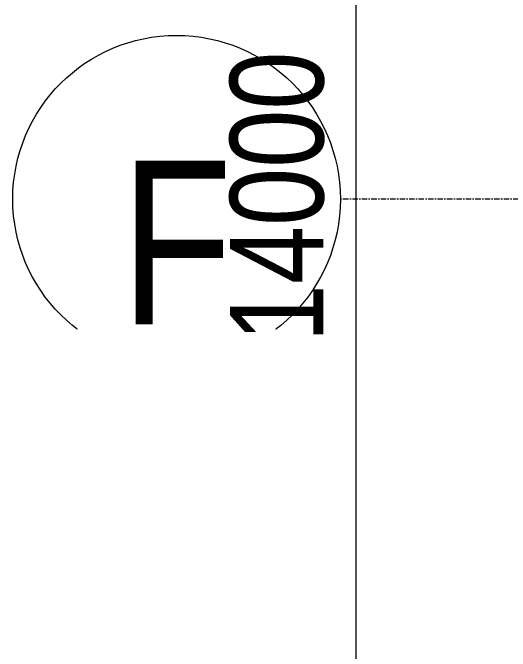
# Model space of a CAD drawing. Header units: millimetres. Extents: x -21807 to 29780, y -1565 to 60640.
# Drawn here: x -21807 to -20637, y 50374 to 51875 of the extents above; entities that cross this region are included whole.
import ezdxf

# ---------------------------------------------------------------- set-up
doc = ezdxf.new("R2010")
doc.units = ezdxf.units.MM
doc.linetypes.add('Grid Line', pattern=[22.225, 12.7, -3.175, 3.175, -3.175])
for name, color, linetype, lineweight in [('A-ANNO-DIMS', 7, 'Continuous', 9), ('A-ANNO-DIMS-110', 7, 'Continuous', 9), ('S-GRID', 7, 'Continuous', 9), ('S-GRID-IDEN', 7, 'Continuous', 9)]:
    doc.layers.add(name, color=color, linetype=linetype, lineweight=lineweight)
doc.styles.add('Arial', font='arial.ttf', dxfattribs={"width": 0.8, "height": 385})
doc.styles.add('Arial_1', font='arial.ttf', dxfattribs={"width": 0.8, "height": 220})
doc.dimstyles.new('AK_DIM_2_0_Arial', dxfattribs={"dimscale": 304.8, "dimtxt": 224.457068, "dimasz": 0.180446, "dimexe": 0.360892, "dimexo": 0.360892, "dimgap": 0.036089, "dimtad": 1, "dimdec": 0, "dimzin": 0, "dimdsep": 46, "dimtxsty": 'Arial_1', "dimblk1": 'OBLIQUE', "dimblk2": 'OBLIQUE', "dimsah": 1, "dimcen": 0.09, "dimadec": 0, "dimazin": 0, "dimtfac": 1, "dimtdec": 4, "dimtix": 1, "dimtmove": 0, "dimatfit": 3, "dimfxl": 1, "dimtvp": 1, "dimtolj": 1, "dimtzin": 0, "dimarcsym": 2})

# ---------------------------------------------------------------- blocks, each defined once
blk = doc.blocks.new('DIMBLOCK8-MẶT BẰNG PHÂN VÙNG NHIỆT ĐỘ _ ĐỘ ẨM')
at = {"layer": 'A-ANNO-DIMS-110'}
for p, q in [((-20999.7, 58436.9), (-21027.2, 58464.4)), ((-20999.7, 58436.9), (-21109.7, 58436.9)), ((-20999.7, 44436.9), (-20999.7, 58436.9)), ((-20999.7, 58436.9), (-20972.2, 58409.4)), ((-20999.7, 58436.9), (-20928.5, 58436.9)), ((-20999.7, 44436.9), (-21027.2, 44464.4)), ((-20999.7, 44436.9), (-21109.7, 44436.9)), ((-20999.7, 44436.9), (-20972.2, 44409.4)), ((-20999.7, 44436.9), (-20928.5, 44436.9))]:
    blk.add_line(p, q, dxfattribs=at)
at = {"layer": 'A-ANNO-DIMS-110', "color": 0, "insert": (-21296.3, 51100.3), "char_height": 220, "width": 808.045, "attachment_point": 1, "rotation": 90, "line_spacing_factor": 0.941778, "style": 'Arial_1'}
blk.add_mtext('14000', dxfattribs=at)
blk = doc.blocks.new('_Oblique')
at = {"color": 0, "linetype": 'ByBlock', "lineweight": -2}
blk.add_line((-0.5, -0.5), (0.5, 0.5), dxfattribs=at)
blk = doc.blocks.new('Grid - M_Grid Head - Circle-116537-MẶT BẰNG PHÂN VÙNG NHIỆT ĐỘ _ ĐỘ ẨM')
at = {"layer": 'S-GRID-IDEN'}
blk.add_circle((0, 0), 3.5, dxfattribs=at)

msp = doc.modelspace()

# ---------------------------------------------------------------- linework, layer by layer
at = {"layer": 'S-GRID', "linetype": 'Grid Line'}
msp.add_line((18164.9, 51436.9), (-21036.6, 51436.9), dxfattribs=at)

# ---------------------------------------------------------------- block references
at = {"layer": 'S-GRID-IDEN', "xscale": 110, "yscale": 110, "zscale": 110, "rotation": 89.9999999999998}
msp.add_blockref('Grid - M_Grid Head - Circle-116537-MẶT BẰNG PHÂN VÙNG NHIỆT ĐỘ _ ĐỘ ẨM', (-21421.6, 51436.9), dxfattribs=at)

# ---------------------------------------------------------------- dimensions: what is measured, and where the dimension line sits
at = {"layer": 'A-ANNO-DIMS'}
dim = msp.add_linear_dim(base=(-20999.7, 58436.9), p1=(-21038.5, 44436.9), p2=(-21038.5, 58436.9), angle=90, dimstyle='AK_DIM_2_0_Arial', override={"dimpost": '<>', "dimfxl": 14000}, dxfattribs=at)
dim.commit()
dim.dimension.update_dxf_attribs({"geometry": 'DIMBLOCK8-MẶT BẰNG PHÂN VÙNG NHIỆT ĐỘ _ ĐỘ ẨM', "text_midpoint": (-21123, 51436.9)})

# ---------------------------------------------------------------- next in the draw order: texts
at = {"layer": 'S-GRID-IDEN', "insert": (-21421.9, 51334.9), "char_height": 385, "width": 273.68, "attachment_point": 5, "line_spacing_factor": 0.936439, "style": 'Arial', "bg_fill": 3, "box_fill_scale": 1.25, "bg_fill_color": 256, "bg_fill_true_color": 13158600, "bg_fill_transparency": 0}
msp.add_mtext('\\pxqc,t2.90286,5.80571,8.70857,11.61143,14.51429,17.41714,20.32,23.22286,26.12571,29.02857,31.93143,34.83429,37.73714,40.64,43.54286,46.44571,49.34857,52.25143,55.15429,58.05714,60.96,63.86286,66.76571,69.66857,72.57143,75.47429,78.37714,81.28,84.18286,87.08571,89.98857,92.89143;{F}', dxfattribs=at)

doc.saveas('drawing.dxf')
